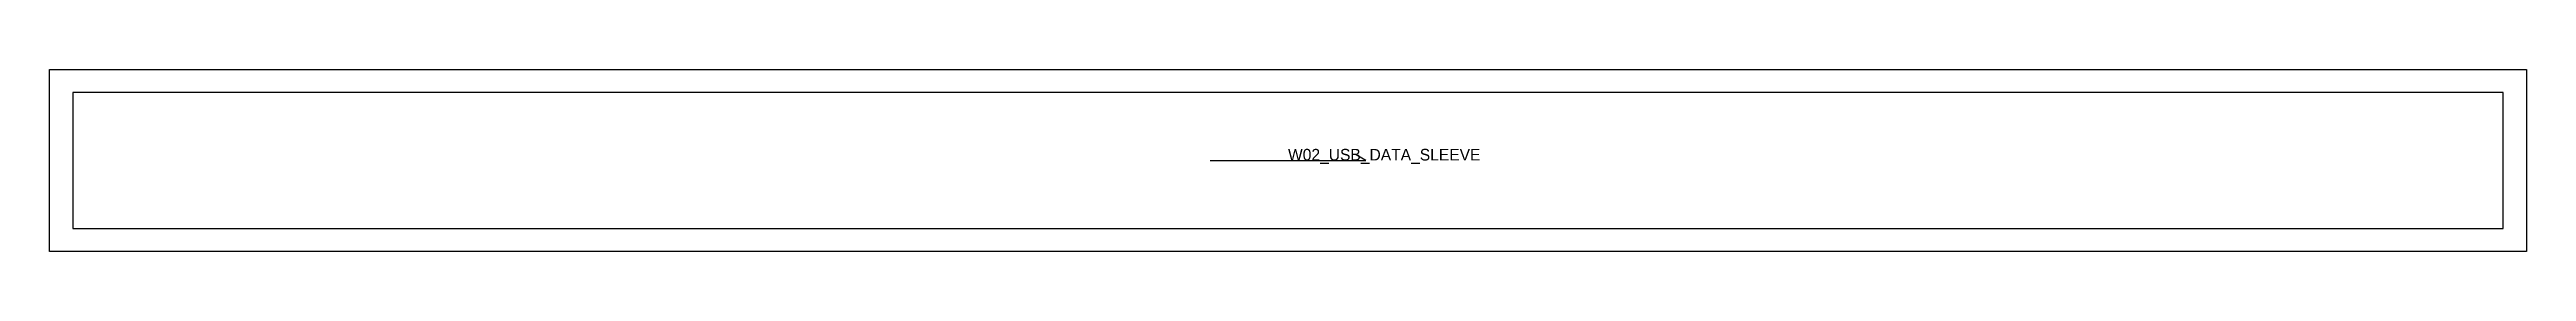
# Model space of a CAD drawing. Header units: millimetres. Extents: x -12 to 1262, y -12 to 82.
import ezdxf

# ---------------------------------------------------------------- set-up
doc = ezdxf.new("R2010")
doc.units = ezdxf.units.MM
for name, color, linetype in [('CUT', 1, 'Continuous'), ('GRAIN', 3, 'Continuous'), ('LABEL', 7, 'Continuous'), ('SEW', 5, 'Continuous')]:
    doc.layers.add(name, color=color, linetype=linetype)

msp = doc.modelspace()

# ---------------------------------------------------------------- linework, layer by layer
at = {"layer": 'CUT'}
msp.add_lwpolyline([(-12, -12), (-12, 82), (1262, 82), (1262, -12), (-12, -12)], close=True, dxfattribs=at)
at = {"layer": 'GRAIN'}
for p, q in [((585, 35), (665, 35)), ((665, 35), (660, 38))]:
    msp.add_line(p, q, dxfattribs=at)
at = {"layer": 'SEW'}
msp.add_lwpolyline([(0, 0), (1250, 0), (1250, 70), (0, 70)], close=True, dxfattribs=at)

# ---------------------------------------------------------------- texts
at = {"layer": 'LABEL'}
msp.add_text('W02_USB_DATA_SLEEVE', height=6, dxfattribs=at).set_placement((625, 35))

doc.saveas('drawing.dxf')
